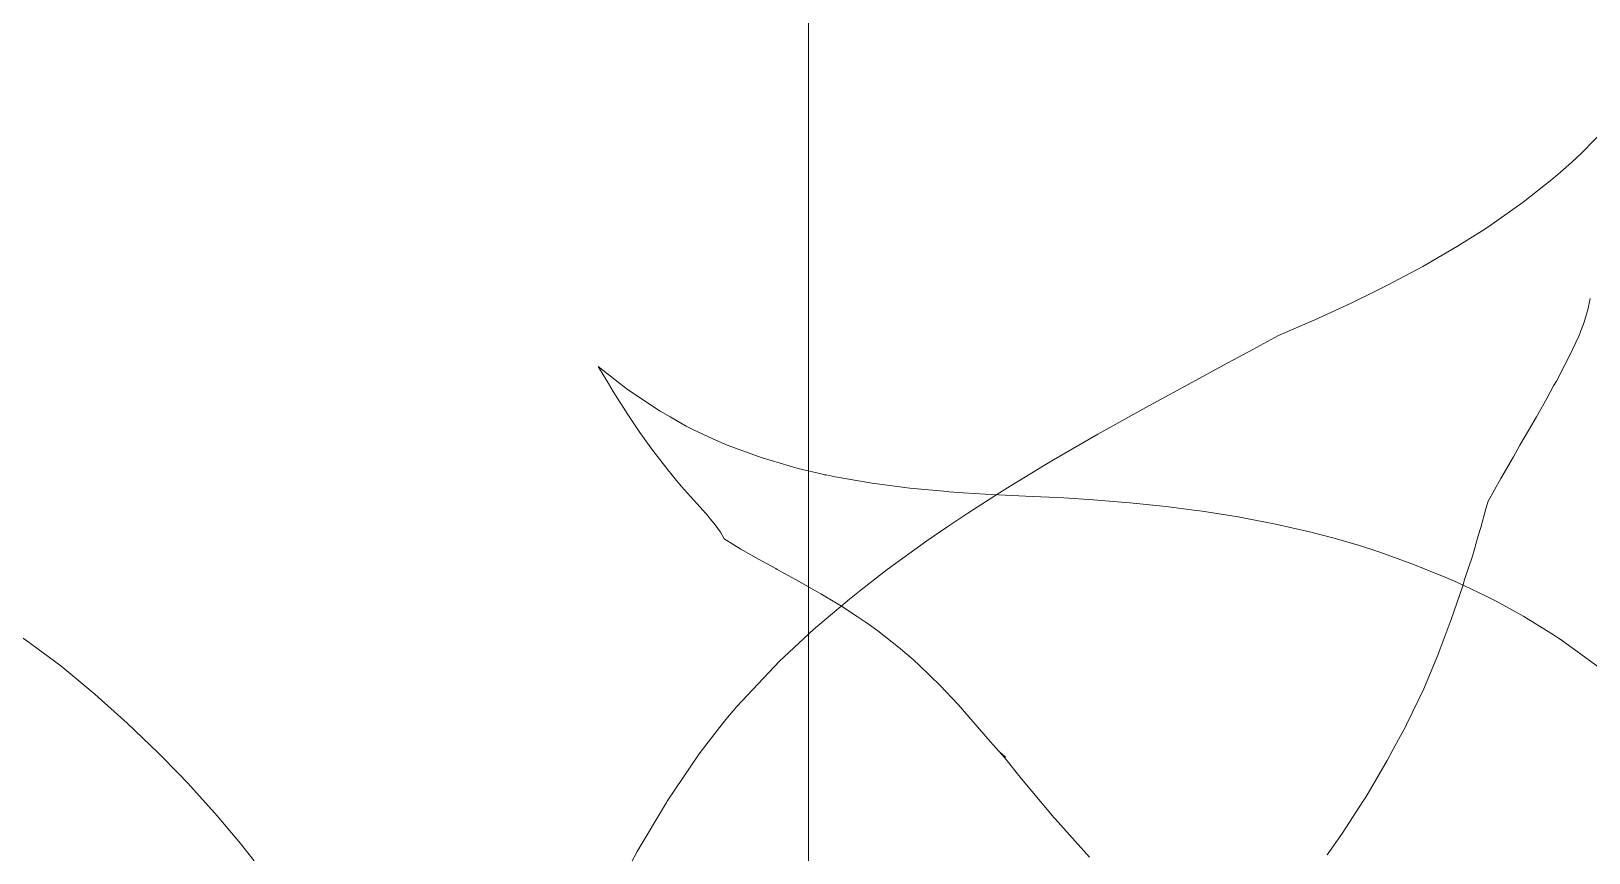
# Model space of a CAD drawing. Header units: inches. Extents: x 249 to 1192, y -18 to 440.
# Drawn here: x 618.0533 to 618.522, y 240.9488 to 241.196 of the extents above; entities that cross this region are included whole.
import ezdxf

# ---------------------------------------------------------------- set-up
doc = ezdxf.new("R2010")
doc.units = ezdxf.units.IN
doc.header["$MEASUREMENT"] = 0
doc.layers.add('DINDING', color=6, linetype='Continuous', lineweight=0)
doc.layers.add('VEGETASI', color=60, linetype='Continuous', lineweight=0)
doc.layers.add('KOLOM', color=5, linetype='Continuous')

# ---------------------------------------------------------------- blocks, each defined once
blk = doc.blocks.new('tanaman')
for p, q in [((585.11529, 360.39017), (585.10748, 360.39819)), ((585.11825, 360.38745), (585.11529, 360.39017)), ((585.12161, 360.38445), (585.11825, 360.38745)), ((585.12378, 360.38257), (585.12161, 360.38445)), ((585.13289, 360.37537), (585.12378, 360.38257)), ((585.14253, 360.36856), (585.13289, 360.37537)), ((585.14444, 360.36732), (585.14253, 360.36856)), ((585.15261, 360.36214), (585.14444, 360.36732)), ((585.16305, 360.35609), (585.15261, 360.36214)), ((585.17374, 360.35039), (585.16305, 360.35609)), ((585.17434, 360.35009), (585.17374, 360.35039)), ((585.1771, 360.34872), (585.17434, 360.35009)), ((585.1846, 360.34503), (585.1771, 360.34872)), ((585.1127, 360.34638), (585.11338, 360.34299)), ((585.19553, 360.33999), (585.1846, 360.34503)), ((585.11338, 360.34299), (585.11358, 360.34238)), ((585.11358, 360.34238), (585.11452, 360.33931)), ((585.11452, 360.33931), (585.11556, 360.33668)), ((585.20644, 360.33526), (585.19553, 360.33999)), ((585.11556, 360.33668), (585.11607, 360.33533)), ((585.11607, 360.33533), (585.11801, 360.33106)), ((585.21423, 360.33106), (585.20644, 360.33526)), ((585.11801, 360.33106), (585.11945, 360.32821)), ((585.22005, 360.32795), (585.21423, 360.33106)), ((585.11945, 360.32821), (585.12029, 360.32647)), ((585.12029, 360.32647), (585.12289, 360.32158)), ((585.2219, 360.32695), (585.22005, 360.32795)), ((585.23371, 360.32058), (585.2219, 360.32695)), ((585.87319, 360.32601), (585.86668, 360.32088)), ((585.87012, 360.32086), (585.87319, 360.32601)), ((585.12289, 360.32158), (585.12371, 360.32014)), ((585.24642, 360.31363), (585.23371, 360.32058)), ((585.86668, 360.32088), (585.86406, 360.31888)), ((585.86864, 360.31848), (585.87012, 360.32086)), ((585.12371, 360.32014), (585.12578, 360.31636)), ((585.12578, 360.31636), (585.12891, 360.31082)), ((585.86406, 360.31888), (585.85456, 360.31249)), ((585.86429, 360.31152), (585.86864, 360.31848)), ((585.24733, 360.31313), (585.24642, 360.31363)), ((585.26084, 360.30557), (585.24733, 360.31313)), ((585.85456, 360.31249), (585.85153, 360.31078)), ((585.86044, 360.3058), (585.86429, 360.31152)), ((585.12891, 360.31082), (585.13128, 360.30675)), ((585.13128, 360.30675), (585.13227, 360.30496)), ((585.84467, 360.30699), (585.83865, 360.30416)), ((585.8467, 360.30805), (585.84467, 360.30699)), ((585.85153, 360.31078), (585.8467, 360.30805)), ((585.13227, 360.30496), (585.13385, 360.3023)), ((585.13385, 360.3023), (585.13583, 360.29878)), ((585.27417, 360.29786), (585.26084, 360.30557)), ((585.8344, 360.30232), (585.82383, 360.29845)), ((585.83865, 360.30416), (585.8344, 360.30232)), ((585.85709, 360.30108), (585.85869, 360.30326)), ((585.85869, 360.30326), (585.86009, 360.30528)), ((585.86009, 360.30528), (585.86044, 360.3058)), ((585.13583, 360.29878), (585.13955, 360.29228)), ((585.27722, 360.29604), (585.27417, 360.29786)), ((585.82383, 360.29845), (585.81298, 360.2953)), ((585.85225, 360.29488), (585.85606, 360.29975)), ((585.85606, 360.29975), (585.85709, 360.30108)), ((585.13955, 360.29228), (585.14343, 360.28546)), ((585.28724, 360.28996), (585.27722, 360.29604)), ((585.80193, 360.29279), (585.79072, 360.29085)), ((585.80462, 360.29336), (585.80193, 360.29279)), ((585.8053, 360.29351), (585.80462, 360.29336)), ((585.80494, 360.2933), (585.80462, 360.29336)), ((585.8053, 360.29351), (585.80494, 360.2933)), ((585.81298, 360.2953), (585.8053, 360.29351)), ((585.8487, 360.29061), (585.85225, 360.29488)), ((585.29047, 360.28794), (585.28724, 360.28996)), ((585.29998, 360.28186), (585.29047, 360.28794)), ((585.7568, 360.28757), (585.74261, 360.28689)), ((585.76334, 360.28799), (585.7568, 360.28757)), ((585.76756, 360.28829), (585.76334, 360.28799)), ((585.7681, 360.28833), (585.76756, 360.28829)), ((585.77942, 360.28939), (585.7681, 360.28833)), ((585.79072, 360.29085), (585.77942, 360.28939)), ((585.84545, 360.28688), (585.84809, 360.28986)), ((585.84809, 360.28986), (585.8487, 360.29061)), ((585.14343, 360.28546), (585.14412, 360.28316)), ((585.14412, 360.28316), (585.14558, 360.2775)), ((585.69557, 360.28299), (585.69147, 360.28244)), ((585.70236, 360.28385), (585.69557, 360.28299)), ((585.71326, 360.28497), (585.70236, 360.28385)), ((585.71694, 360.28529), (585.71326, 360.28497)), ((585.72413, 360.28586), (585.71694, 360.28529)), ((585.73312, 360.28642), (585.72413, 360.28586)), ((585.73491, 360.28653), (585.73312, 360.28642)), ((585.74261, 360.28689), (585.73491, 360.28653)), ((585.84004, 360.2808), (585.84255, 360.28363)), ((585.84255, 360.28363), (585.84545, 360.28688)), ((585.30596, 360.27787), (585.29998, 360.28186)), ((585.66983, 360.27866), (585.65915, 360.27623)), ((585.67761, 360.28017), (585.66983, 360.27866)), ((585.68061, 360.28072), (585.67761, 360.28017)), ((585.69147, 360.28244), (585.68061, 360.28072)), ((585.83636, 360.27609), (585.83796, 360.2783)), ((585.83796, 360.2783), (585.8394, 360.28)), ((585.8394, 360.28), (585.83992, 360.28065)), ((585.83992, 360.28065), (585.84004, 360.2808)), ((585.14558, 360.2775), (585.1464, 360.27501)), ((585.1464, 360.27501), (585.14816, 360.26889)), ((585.31232, 360.27352), (585.30596, 360.27787)), ((585.32421, 360.26491), (585.31232, 360.27352)), ((585.6518, 360.2743), (585.64863, 360.27342)), ((585.65915, 360.27623), (585.6518, 360.2743)), ((585.83239, 360.2723), (585.83526, 360.27408)), ((585.83526, 360.27408), (585.83636, 360.27609)), ((585.14816, 360.26889), (585.15039, 360.26223)), ((585.63828, 360.27019), (585.62813, 360.26655)), ((585.64413, 360.27207), (585.63828, 360.27019)), ((585.64863, 360.27342), (585.64413, 360.27207)), ((585.82494, 360.26799), (585.82953, 360.2706)), ((585.82953, 360.2706), (585.83025, 360.27101)), ((585.83025, 360.27101), (585.83239, 360.2723)), ((585.33209, 360.25881), (585.32421, 360.26491)), ((585.62813, 360.26655), (585.61822, 360.26247)), ((585.81358, 360.26178), (585.81937, 360.26494)), ((585.81937, 360.26494), (585.81974, 360.26515)), ((585.81974, 360.26515), (585.82494, 360.26799)), ((585.15039, 360.26223), (585.15115, 360.25966)), ((585.15115, 360.25966), (585.15455, 360.24988)), ((585.61468, 360.26094), (585.60628, 360.25702)), ((585.61822, 360.26247), (585.61468, 360.26094)), ((585.80762, 360.25842), (585.81358, 360.26178)), ((585.33557, 360.25602), (585.33209, 360.25881)), ((585.34638, 360.24683), (585.33557, 360.25602)), ((585.60284, 360.25526), (585.59468, 360.25075)), ((585.60628, 360.25702), (585.60284, 360.25526)), ((585.79995, 360.25382), (585.80152, 360.25479)), ((585.80152, 360.25479), (585.80619, 360.25761)), ((585.80619, 360.25761), (585.80762, 360.25842)), ((585.59468, 360.25075), (585.58654, 360.24571)), ((585.79229, 360.24874), (585.79532, 360.2508)), ((585.79532, 360.2508), (585.79995, 360.25382)), ((585.15455, 360.24988), (585.15814, 360.24021)), ((585.35521, 360.23863), (585.34638, 360.24683)), ((585.58654, 360.24571), (585.5835, 360.2437)), ((585.78279, 360.2415), (585.78907, 360.2464)), ((585.78907, 360.2464), (585.79229, 360.24874)), ((585.5835, 360.2437), (585.57279, 360.2359)), ((585.77844, 360.23782), (585.78279, 360.2415)), ((585.15814, 360.24021), (585.15835, 360.23961)), ((585.15835, 360.23961), (585.16279, 360.22905)), ((585.35657, 360.23731), (585.35521, 360.23863)), ((585.36942, 360.22369), (585.35657, 360.23731)), ((585.77028, 360.23003), (585.77652, 360.23606)), ((585.77652, 360.23606), (585.77844, 360.23782)), ((585.57279, 360.2359), (585.56318, 360.22793)), ((585.16279, 360.22905), (585.16793, 360.2183)), ((585.56261, 360.22744), (585.55286, 360.21866)), ((585.56318, 360.22793), (585.56261, 360.22744)), ((585.76501, 360.2244), (585.77028, 360.23003)), ((585.37275, 360.21973), (585.36942, 360.22369)), ((585.7553, 360.21319), (585.76493, 360.22431)), ((585.76493, 360.22431), (585.76501, 360.2244)), ((585.16793, 360.2183), (585.16819, 360.21782)), ((585.16819, 360.21782), (585.17206, 360.21066)), ((585.37275, 360.21973), (585.37454, 360.21744)), ((585.37467, 360.21738), (585.37275, 360.21973)), ((585.37467, 360.21738), (585.37275, 360.21973)), ((585.37467, 360.21738), (585.37275, 360.21973)), ((585.37467, 360.21738), (585.37275, 360.21973)), ((585.37467, 360.21738), (585.37275, 360.21973)), ((585.37467, 360.21738), (585.37454, 360.21744)), ((585.38078, 360.20948), (585.37467, 360.21738)), ((585.55286, 360.21866), (585.54355, 360.20973)), ((585.75256, 360.21015), (585.7553, 360.21319)), ((585.17206, 360.21066), (585.17375, 360.20741)), ((585.39038, 360.19521), (585.38078, 360.20948)), ((585.54316, 360.20934), (585.53734, 360.20341)), ((585.54355, 360.20973), (585.54316, 360.20934)), ((585.74582, 360.20197), (585.75096, 360.20832)), ((585.75256, 360.21015), (585.75066, 360.20845)), ((585.75096, 360.20832), (585.75066, 360.20845)), ((585.75096, 360.20832), (585.75256, 360.21015)), ((585.75096, 360.20832), (585.75256, 360.21015)), ((585.75096, 360.20832), (585.75256, 360.21015)), ((585.75096, 360.20832), (585.75256, 360.21015)), ((585.75096, 360.20832), (585.75256, 360.21015)), ((585.17375, 360.20741), (585.18021, 360.19646)), ((585.53734, 360.20341), (585.53474, 360.20069)), ((585.53474, 360.20069), (585.52647, 360.1916)), ((585.73596, 360.19023), (585.74582, 360.20197)), ((585.18021, 360.19646), (585.18088, 360.19545)), ((585.18088, 360.19545), (585.18728, 360.18549)), ((585.39064, 360.1948), (585.39038, 360.19521)), ((585.39939, 360.18003), (585.39064, 360.1948)), ((585.52576, 360.19077), (585.51879, 360.1825)), ((585.52647, 360.1916), (585.52576, 360.19077)), ((585.72542, 360.17836), (585.73569, 360.18988)), ((585.73569, 360.18988), (585.73596, 360.19023)), ((585.18728, 360.18549), (585.19181, 360.17911)), ((585.40326, 360.1728), (585.39939, 360.18003)), ((585.51879, 360.1825), (585.51463, 360.17723))]:
    blk.add_line(p, q)
blk = doc.blocks.new('TAMPAK SAMPING KANAN')
at = {"layer": 'DINDING'}
blk.add_lwpolyline([(618.28719, 243.49919), (618.28719, 240.59919)], dxfattribs=at)
at = {"layer": 'VEGETASI', "xscale": -1}
for p in [(1203.63509, -119.23087), (1204.09712, -119.23087)]:
    blk.add_blockref('tanaman', p, dxfattribs=at)

msp = doc.modelspace()

# ---------------------------------------------------------------- block references
at = {"layer": 'KOLOM'}
msp.add_blockref('TAMPAK SAMPING KANAN', (0, 0), dxfattribs=at)

doc.saveas('drawing.dxf')
